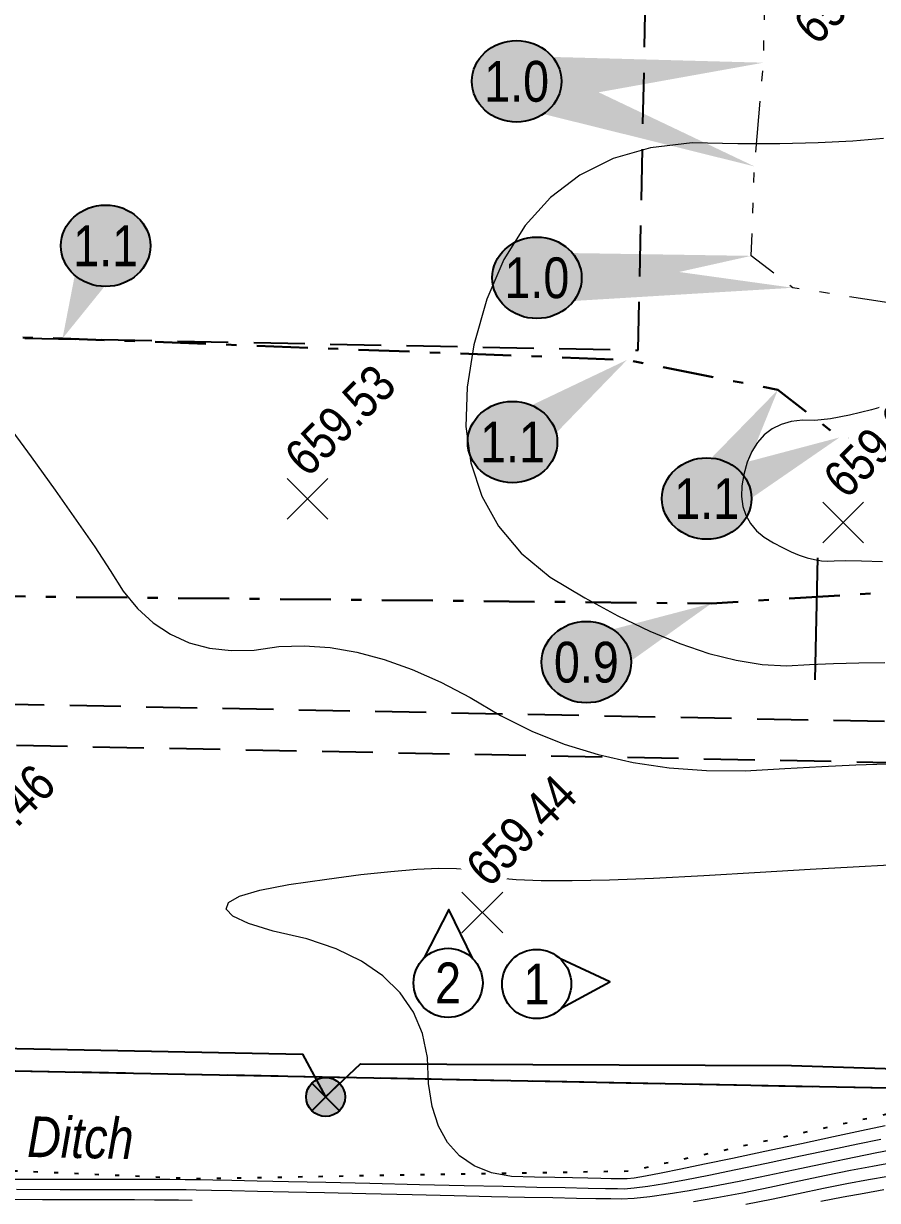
# Model space of a CAD drawing. Extents: x 408914 to 412362, y 6133812 to 6135729.
# Drawn here: x 410520.87 to 410541.83, y 6133841.57 to 6133870.46 of the extents above; entities that cross this region are included whole.
import ezdxf
from ezdxf.enums import TextEntityAlignment as Align

# ---------------------------------------------------------------- set-up
doc = ezdxf.new("R2010")
doc.units = 0
doc.header["$LTSCALE"] = 5
doc.header["$PDMODE"] = 3
doc.header["$PDSIZE"] = 0.5
for name, pattern in [('CENTERLINEX3', [5, 2.5, -1, 0.5, -1]), ('CENTERLINEX33', [6.5, 2.5, -1, 0.5, -1, 0.5, -1]), ('foc-FLOWLINE', [3.75, 2.5, -1.25]), ('foc-TOPO', [1, 0.2, -0.8]), ('POWERLINE5', [7.8, 2.4, -0.6, 0.6, -0.6, 0.6, -0.6, 2.4]), ('UG_PIPE', [1.875, 1.25, -0.625])]:
    doc.linetypes.add(name, pattern=pattern)
for name, color, linetype in [('AS-PIPE-UG', 44, 'UG_PIPE'), ('AS-POWER-EXISTING', 72, 'POWERLINE5'), ('AS-POWER-OH-ATCO PIPELINES', 241, 'foc-OHPOWER'), ('CG-NOTES', 7, 'Continuous'), ('F-EZE', 190, 'foc-FLOWLINE'), ('L-SEC', 7, 'Continuous'), ('P-ELEVATION', 7, 'Continuous'), ('P-STATION', 7, 'Continuous'), ('T-LOW-AREA', 48, 'foc-TOPO')]:
    doc.layers.add(name, color=color, linetype=linetype)
for name, color, linetype, lineweight, true_color in [('C-TOPO-MAJR', 7, 'Continuous', 15, 0xd3aa5f), ('C-TOPO-MINR', 7, 'Continuous', 13, 0xe9d5af), ('EXISTING PIPE IP', 7, 'CENTERLINEX3', 30, 0x3800e0)]:
    doc.layers.add(name, color=color, linetype=linetype, lineweight=lineweight, true_color=true_color)
for name, color, linetype, lineweight in [('EXISTING PIPE (EXIST OR HP)', 240, 'CENTERLINEX33', 20), ('T-ELEVATION', 48, 'Continuous', 18), ('T-ELEVATION-T', 48, 'Continuous', 18), ('T-TEXT', 48, 'Continuous', 18)]:
    doc.layers.add(name, color=color, linetype=linetype, lineweight=lineweight)
doc.styles.add('80', font='ARIALN.TTF', dxfattribs={"height": 10})
doc.styles.add('80L', font='ARIALN.TTF', dxfattribs={"height": 10})
doc.styles.add('80LS', font='ARIALNI.TTF', dxfattribs={"height": 10})
doc.styles.add('ELEVATION', font='ARIALN.TTF', dxfattribs={"height": 2.5})
doc.styles.add('foc-LtypeFont', font='ARIALN.TTF', dxfattribs={"height": 7.35})
doc.linetypes.add('foc-OHPOWER', pattern='A,10,-1,["O/P",foc-LtypeFont,S=0.2,R=0,X=-0.5,Y=-0.75],-3.25', length=14.25)

# ---------------------------------------------------------------- blocks, each defined once
blk = doc.blocks.new('POWERPOLE')
h = blk.add_hatch(color=255)
edge = h.paths.add_edge_path()
edge.add_arc((0, 0), 0.96, 0, 360)
at = {"linetype": 'Continuous'}
for p, q in [((0.679, -0.679), (-0.679, 0.679)), ((-0.679, -0.679), (0.679, 0.679))]:
    blk.add_line(p, q, dxfattribs=at)
blk.add_circle((0, 0), 0.96, dxfattribs=at)
blk = doc.blocks.new('*U50')
at = {"layer": 'P-ELEVATION'}
h = blk.add_hatch(color=111, dxfattribs=at)
h.dxf.hatch_style = 1
edge = h.paths.add_edge_path()
edge.add_ellipse((0, 0), major_axis=(-10.99, 0), ratio=0.909622, start_angle=0, end_angle=360)
at = {"layer": 'P-ELEVATION', "color": 7, "flags": 128}
blk.add_lwpolyline([(0, 0, 12.5, 0, 0), (60.62, 4.57, 0, 0, 0)], format="xyseb", dxfattribs=at)
at = {"layer": 'P-ELEVATION', "color": 7}
blk.add_ellipse((0, 0), major_axis=(-10.99, 0), ratio=0.909622, dxfattribs=at)
at = {"layer": 'P-ELEVATION', "style": '80'}
blk.add_attdef('ELEVATION', text='', height=10, dxfattribs=at).set_placement((0, 0), align=Align.MIDDLE_CENTER)
blk = doc.blocks.new('*U54')
at = {"layer": 'P-ELEVATION'}
h = blk.add_hatch(color=111, dxfattribs=at)
h.dxf.hatch_style = 1
edge = h.paths.add_edge_path()
edge.add_ellipse((0, 0), major_axis=(-10.99, 0), ratio=0.909622, start_angle=0, end_angle=360)
at = {"layer": 'P-ELEVATION', "color": 7, "flags": 128}
blk.add_lwpolyline([(0, 0, 12.5, 0, 0), (-10.59, -22.74, 0, 0, 0)], format="xyseb", dxfattribs=at)
at = {"layer": 'P-ELEVATION', "color": 7}
blk.add_ellipse((0, 0), major_axis=(-10.99, 0), ratio=0.909622, dxfattribs=at)
at = {"layer": 'P-ELEVATION', "style": '80'}
blk.add_attdef('ELEVATION', text='', height=10, dxfattribs=at).set_placement((0, 0), align=Align.MIDDLE_CENTER)
blk = doc.blocks.new('*U56')
at = {"layer": 'P-ELEVATION'}
h = blk.add_hatch(color=111, dxfattribs=at)
h.dxf.hatch_style = 1
edge = h.paths.add_edge_path()
edge.add_ellipse((0, 0), major_axis=(-10.99, 0), ratio=0.909622, start_angle=0, end_angle=360)
at = {"layer": 'P-ELEVATION', "color": 7, "flags": 128}
blk.add_lwpolyline([(0, 0, 12.5, 0, 0), (28.11, 20.19, 0, 0, 0)], format="xyseb", dxfattribs=at)
at = {"layer": 'P-ELEVATION', "color": 7}
blk.add_ellipse((0, 0), major_axis=(-10.99, 0), ratio=0.909622, dxfattribs=at)
at = {"layer": 'P-ELEVATION', "style": '80'}
blk.add_attdef('ELEVATION', text='', height=10, dxfattribs=at).set_placement((0, 0), align=Align.MIDDLE_CENTER)
blk = doc.blocks.new('*U55')
at = {"layer": 'P-ELEVATION'}
h = blk.add_hatch(color=111, dxfattribs=at)
h.dxf.hatch_style = 1
edge = h.paths.add_edge_path()
edge.add_ellipse((0, 0), major_axis=(-10.99, 0), ratio=0.909622, start_angle=0, end_angle=360)
at = {"layer": 'P-ELEVATION', "color": 7, "flags": 128}
blk.add_lwpolyline([(0, 0, 12.5, 0, 0), (17.48, 26.68, 0, 0, 0)], format="xyseb", dxfattribs=at)
at = {"layer": 'P-ELEVATION', "color": 7}
blk.add_ellipse((0, 0), major_axis=(-10.99, 0), ratio=0.909622, dxfattribs=at)
at = {"layer": 'P-ELEVATION', "style": '80'}
blk.add_attdef('ELEVATION', text='', height=10, dxfattribs=at).set_placement((0, 0), align=Align.MIDDLE_CENTER)
blk = doc.blocks.new('*U57')
at = {"layer": 'P-ELEVATION'}
h = blk.add_hatch(color=111, dxfattribs=at)
h.dxf.hatch_style = 1
edge = h.paths.add_edge_path()
edge.add_ellipse((0, 0), major_axis=(-10.99, 0), ratio=0.909622, start_angle=0, end_angle=360)
at = {"layer": 'P-ELEVATION', "color": 7, "flags": 128}
blk.add_lwpolyline([(0, 0, 12.5, 0, 0), (52.61, 5.38, 0, 0, 0)], format="xyseb", dxfattribs=at)
at = {"layer": 'P-ELEVATION', "color": 7}
blk.add_ellipse((0, 0), major_axis=(-10.99, 0), ratio=0.909622, dxfattribs=at)
at = {"layer": 'P-ELEVATION', "style": '80'}
blk.add_attdef('ELEVATION', text='', height=10, dxfattribs=at).set_placement((0, 0), align=Align.MIDDLE_CENTER)
blk = doc.blocks.new('*U63')
at = {"layer": 'P-ELEVATION'}
h = blk.add_hatch(color=111, dxfattribs=at)
h.dxf.hatch_style = 1
edge = h.paths.add_edge_path()
edge.add_ellipse((0, 0), major_axis=(-10.99, 0), ratio=0.909622, start_angle=0, end_angle=360)
at = {"layer": 'P-ELEVATION', "color": 7, "flags": 128}
blk.add_lwpolyline([(0, 0, 12.5, 0, 0), (30.69, 14.41, 0, 0, 0)], format="xyseb", dxfattribs=at)
at = {"layer": 'P-ELEVATION', "color": 7}
blk.add_ellipse((0, 0), major_axis=(-10.99, 0), ratio=0.909622, dxfattribs=at)
at = {"layer": 'P-ELEVATION', "style": '80'}
blk.add_attdef('ELEVATION', text='', height=10, dxfattribs=at).set_placement((0, 0), align=Align.MIDDLE_CENTER)
blk = doc.blocks.new('*U39')
at = {"layer": 'CG-NOTES', "color": 182}
blk.add_lwpolyline([(6.17, -5.83), (17.99, 0.51), (5.83, 6.17)], dxfattribs=at)
blk.add_circle((0, 0), 8.49, dxfattribs=at)
at = {"color": 182, "style": '80L'}
blk.add_attdef('#', text='', height=10, dxfattribs=at).set_placement((0, 0), align=Align.MIDDLE_CENTER)
blk = doc.blocks.new('*U46')
at = {"layer": 'CG-NOTES', "color": 182}
blk.add_lwpolyline([(6.05, 5.95), (0.15, 18), (-5.95, 6.05)], dxfattribs=at)
blk.add_circle((0, 0), 8.49, dxfattribs=at)
at = {"color": 182, "style": '80L'}
blk.add_attdef('#', text='', height=10, dxfattribs=at).set_placement((0, 0), align=Align.MIDDLE_CENTER)

msp = doc.modelspace()

# ---------------------------------------------------------------- linework, layer by layer
at = {"layer": 'AS-PIPE-UG'}
msp.add_line((410540.306, 6133854.35), (410540.366, 6133857.345), dxfattribs=at)
at = {"layer": 'AS-POWER-OH-ATCO PIPELINES', "ltscale": 0.1, "flags": 128}
msp.add_lwpolyline([(410464.581, 6133845.229), (410465.4, 6133846.027), (410473.658, 6133845.891), (410486.821, 6133845.751), (410500.722, 6133845.72), (410514.928, 6133845.416), (410527.723, 6133845.166), (410528.288, 6133844.114), (410529.147, 6133844.924), (410539.72, 6133844.887), (410549.933, 6133844.559), (410560.337, 6133844.369), (410568.244, 6133844.285), (410577.586, 6133844.245), (410587.46, 6133843.505)], dxfattribs=at)
at = {"layer": 'C-TOPO-MAJR', "flags": 128}
for points in [[(410542.314, 6133861.157), (410541.689, 6133860.98), (410541.144, 6133860.848), (410540.68, 6133860.762), (410540.297, 6133860.722), (410539.994, 6133860.728), (410539.719, 6133860.695), (410539.471, 6133860.624), (410539.249, 6133860.515), (410539.055, 6133860.367), (410538.888, 6133860.181), (410538.748, 6133859.956), (410538.636, 6133859.693), (410538.55, 6133859.392), (410538.504, 6133859.111), (410538.497, 6133858.851), (410538.529, 6133858.611), (410538.601, 6133858.391), (410538.713, 6133858.192), (410538.863, 6133858.013), (410539.053, 6133857.855), (410539.283, 6133857.718), (410539.502, 6133857.598), (410539.712, 6133857.497), (410539.913, 6133857.415), (410540.104, 6133857.35), (410540.285, 6133857.304), (410540.456, 6133857.276), (410540.618, 6133857.267), (410540.77, 6133857.276), (410541.044, 6133857.278), (410541.44, 6133857.272), (410541.957, 6133857.26)], [(410542.195, 6133842.501), (410541.713, 6133842.411), (410541.171, 6133842.306), (410540.571, 6133842.184), (410539.911, 6133842.045), (410539.192, 6133841.89), (410538.52, 6133841.755), (410537.894, 6133841.64), (410537.315, 6133841.544)], [(410525.013, 6133841.573), (410524.68, 6133841.579), (410524.45, 6133841.582), (410524.09, 6133841.585), (410523.598, 6133841.588), (410522.975, 6133841.59), (410522.222, 6133841.592), (410521.338, 6133841.593), (410520.322, 6133841.594)]]:
    msp.add_lwpolyline(points, dxfattribs=at)
at = {"layer": 'C-TOPO-MINR', "ltscale": 0.1, "flags": 128}
for points in [[(410541.981, 6133867.637), (410541.226, 6133867.574), (410540.379, 6133867.532), (410539.44, 6133867.511), (410538.41, 6133867.512), (410537.287, 6133867.533), (410536.266, 6133867.412), (410535.345, 6133867.149), (410534.524, 6133866.743), (410533.804, 6133866.195), (410533.185, 6133865.504), (410532.666, 6133864.671), (410532.247, 6133863.695), (410531.929, 6133862.577), (410531.758, 6133861.535), (410531.732, 6133860.569), (410531.853, 6133859.679), (410532.119, 6133858.864), (410532.532, 6133858.126), (410533.091, 6133857.463), (410533.796, 6133856.876), (410534.647, 6133856.366), (410535.463, 6133855.923), (410536.242, 6133855.548), (410536.986, 6133855.241), (410537.693, 6133855.003), (410538.365, 6133854.832), (410539.001, 6133854.729), (410539.601, 6133854.694), (410540.166, 6133854.728), (410540.756, 6133854.753), (410541.373, 6133854.769), (410542.016, 6133854.777)], [(410520.403, 6133860.718), (410521.059, 6133859.825), (410521.647, 6133859.009), (410522.167, 6133858.273), (410522.619, 6133857.614), (410523.003, 6133857.035), (410523.319, 6133856.533), (410523.671, 6133856.106), (410524.058, 6133855.751), (410524.482, 6133855.471), (410524.941, 6133855.263), (410525.437, 6133855.129), (410525.968, 6133855.069), (410526.535, 6133855.082), (410527.138, 6133855.169), (410527.758, 6133855.189), (410528.396, 6133855.143), (410529.05, 6133855.031), (410529.721, 6133854.852), (410530.41, 6133854.607), (410531.116, 6133854.296), (410531.838, 6133853.918), (410532.578, 6133853.474), (410533.347, 6133853.093), (410534.146, 6133852.774), (410534.975, 6133852.518), (410535.833, 6133852.325), (410536.721, 6133852.195), (410537.638, 6133852.127), (410538.585, 6133852.122), (410539.561, 6133852.179), (410540.468, 6133852.227), (410541.306, 6133852.266), (410542.074, 6133852.295)], [(410542.022, 6133843.405), (410541.441, 6133843.282), (410540.755, 6133843.136), (410539.965, 6133842.967), (410539.07, 6133842.774), (410538.278, 6133842.606), (410537.589, 6133842.461), (410537.003, 6133842.341), (410536.52, 6133842.245), (410536.14, 6133842.173), (410535.864, 6133842.125), (410535.69, 6133842.102), (410535.62, 6133842.103), (410535.488, 6133842.105), (410535.296, 6133842.109), (410535.042, 6133842.114), (410534.726, 6133842.12), (410534.349, 6133842.129), (410533.911, 6133842.138), (410533.412, 6133842.149), (410532.852, 6133842.162), (410532.358, 6133842.253), (410531.932, 6133842.423), (410531.573, 6133842.67), (410531.282, 6133842.996), (410531.057, 6133843.401), (410530.9, 6133843.884), (410530.81, 6133844.445), (410530.788, 6133845.085), (410530.665, 6133845.669), (410530.442, 6133846.197), (410530.118, 6133846.669), (410529.695, 6133847.084), (410529.171, 6133847.444), (410528.547, 6133847.748), (410527.823, 6133847.996), (410526.999, 6133848.188), (410526.394, 6133848.373), (410526.009, 6133848.551), (410525.845, 6133848.721), (410525.9, 6133848.884), (410526.175, 6133849.04), (410526.67, 6133849.188), (410527.384, 6133849.33), (410528.319, 6133849.464), (410529.154, 6133849.571), (410529.89, 6133849.651), (410530.527, 6133849.703), (410531.064, 6133849.728), (410531.502, 6133849.726), (410531.84, 6133849.697), (410532.079, 6133849.64), (410532.219, 6133849.556), (410532.515, 6133849.493), (410532.967, 6133849.451), (410533.575, 6133849.429), (410534.339, 6133849.428), (410535.259, 6133849.448), (410536.335, 6133849.488), (410537.568, 6133849.549), (410538.957, 6133849.631), (410540.18, 6133849.702), (410541.239, 6133849.763), (410542.132, 6133849.813)], [(410541.919, 6133843.074), (410541.351, 6133842.957), (410540.694, 6133842.819), (410539.947, 6133842.66), (410539.11, 6133842.48), (410538.358, 6133842.322), (410537.69, 6133842.187), (410537.107, 6133842.075), (410536.608, 6133841.986), (410536.193, 6133841.92), (410535.862, 6133841.876), (410535.616, 6133841.855), (410535.454, 6133841.857), (410535.159, 6133841.862), (410534.732, 6133841.87), (410534.17, 6133841.881), (410533.476, 6133841.896), (410532.649, 6133841.914), (410531.689, 6133841.935), (410530.596, 6133841.959), (410529.37, 6133841.987), (410528.295, 6133842.011), (410527.374, 6133842.032), (410526.604, 6133842.049), (410525.986, 6133842.063), (410525.521, 6133842.074), (410525.208, 6133842.081), (410525.047, 6133842.084), (410525.038, 6133842.084), (410524.844, 6133842.084), (410524.463, 6133842.085), (410523.897, 6133842.085), (410523.145, 6133842.085), (410522.206, 6133842.085), (410521.082, 6133842.086), (410519.772, 6133842.086)], [(410542.296, 6133842.835), (410541.816, 6133842.743), (410541.261, 6133842.631), (410540.632, 6133842.501), (410539.929, 6133842.352), (410539.151, 6133842.185), (410538.439, 6133842.039), (410537.792, 6133841.914), (410537.211, 6133841.81), (410536.696, 6133841.728), (410536.246, 6133841.666), (410535.861, 6133841.626), (410535.542, 6133841.608), (410535.289, 6133841.611), (410534.924, 6133841.616), (410534.449, 6133841.625), (410533.863, 6133841.636), (410533.167, 6133841.65), (410532.359, 6133841.667), (410531.441, 6133841.687), (410530.411, 6133841.71), (410529.271, 6133841.735), (410528.259, 6133841.758), (410527.374, 6133841.778), (410526.617, 6133841.795), (410525.987, 6133841.808), (410525.485, 6133841.819), (410525.11, 6133841.827), (410524.864, 6133841.831), (410524.744, 6133841.833), (410524.467, 6133841.835), (410524.031, 6133841.836), (410523.436, 6133841.837), (410522.683, 6133841.838), (410521.772, 6133841.839), (410520.702, 6133841.84)], [(410542.094, 6133842.166), (410541.61, 6133842.08), (410541.081, 6133841.98), (410540.509, 6133841.866), (410539.893, 6133841.738), (410539.232, 6133841.596), (410538.6, 6133841.472)], [(410541.993, 6133841.832), (410541.507, 6133841.749), (410540.991, 6133841.655), (410540.447, 6133841.548)]]:
    msp.add_lwpolyline(points, dxfattribs=at)
at = {"layer": 'EXISTING PIPE (EXIST OR HP)', "ltscale": 0.1, "flags": 128}
msp.add_lwpolyline([(410553.23, 6133858.808), (410552.289, 6133860.817), (410552.224, 6133860.921), (410550.743, 6133862.343), (410549.557, 6133863.108), (410546.604, 6133863.162), (410543.178, 6133863.439), (410539.757, 6133863.976), (410538.733, 6133864.758), (410538.816, 6133866.954), (410539.036, 6133869.501), (410539.341, 6133883.414), (410539.763, 6133903.27), (410540.968, 6133931.388)], dxfattribs=at)
at = {"layer": 'EXISTING PIPE IP', "ltscale": 0.1, "flags": 128}
for points in [[(410464.16, 6133865.148), (410479.389, 6133864.3), (410498.893, 6133863.253), (410521.83, 6133862.733), (410535.685, 6133862.206), (410539.39, 6133861.469), (410540.902, 6133860.303), (410543.513, 6133859.9), (410547.531, 6133860.018), (410550.641, 6133859.683), (410552.299, 6133858.805), (410553.308, 6133857.912)], [(410553.386, 6133857.222), (410545.768, 6133856.734), (410537.756, 6133856.227), (410517.743, 6133856.43), (410499.613, 6133857.114), (410479.386, 6133857.554), (410464.497, 6133857.743)]]:
    msp.add_lwpolyline(points, dxfattribs=at)
at = {"layer": 'F-EZE', "ltscale": 0.1, "flags": 128}
for points in [[(410460.912, 6133863.928), (410535.962, 6133862.444), (410537.662, 6133944.093)], [(410546.656, 6133943.905), (410544.956, 6133862.267), (410553.932, 6133862.089), (410553.576, 6133844.1), (410544.582, 6133844.287), (410544.769, 6133853.272), (410460.734, 6133854.934)], [(410460.714, 6133853.934), (410553.743, 6133852.095), (410553.576, 6133844.1), (410460.556, 6133845.939)]]:
    msp.add_lwpolyline(points, dxfattribs=at)
at = {"layer": 'L-SEC'}
msp.add_line((410553.576, 6133844.1), (410460.556, 6133845.939), dxfattribs=at)
at = {"layer": 'P-ELEVATION', "color": 7, "flags": 128}
for points in [[(410532.976, 6133869.044, 1.249, 0, 0), (410538.816, 6133866.954, 0, 0, 0)], [(410533.474, 6133864.221, 1.249, 0, 0), (410539.757, 6133863.976, 0, 0, 0)]]:
    msp.add_lwpolyline(points, format="xyseb", dxfattribs=at)
at = {"layer": 'T-ELEVATION'}
for p in [(410527.845, 6133858.794, 659.53), (410540.993, 6133858.216, 659.62), (410532.135, 6133848.643, 659.44)]:
    msp.add_point(p, dxfattribs=at)
at = {"layer": 'T-LOW-AREA', "ltscale": 0.1, "flags": 128}
msp.add_lwpolyline([(410559.761, 6133933.513), (410559.67, 6133921.502), (410559.394, 6133909.178), (410559.318, 6133896.443), (410558.722, 6133883.561), (410558.072, 6133870.681), (410558.387, 6133859.221), (410558.452, 6133852.233), (410557.781, 6133847.935), (410556.074, 6133846.065), (410553.711, 6133845.088), (410550.219, 6133844.838), (410543.304, 6133843.965), (410535.748, 6133842.291), (410525.062, 6133842.104), (410512.601, 6133842.646), (410497.684, 6133842.771), (410487.006, 6133842.615), (410475.853, 6133842.645), (410465.126, 6133842.663)], dxfattribs=at)

# ---------------------------------------------------------------- block references
at = {"layer": 'AS-POWER-EXISTING', "color": 3, "xscale": 0.499798639999999, "yscale": 0.499798639999999, "zscale": 0.499798639999999}
msp.add_blockref('POWERPOLE', (410528.288, 6133844.114), dxfattribs=at)
at = {"layer": 'CG-NOTES', "xscale": 0.09995972799999998, "yscale": 0.09995972799999998, "zscale": 0.09995972799999998}
for name, p, values in [('*U46', (410531.294, 6133846.914), {'#': '2'}), ('*U39', (410533.467, 6133846.887), {'#': '1'})]:
    msp.add_blockref(name, p, dxfattribs=at).add_auto_attribs(values)
at = {"layer": 'P-STATION', "xscale": 0.09995972799999993, "yscale": 0.09995972799999993, "zscale": 0.09995972799999993}
for name, p, values in [('*U50', (410532.976, 6133869.044), {'ELEVATION': '1.0'}), ('*U54', (410522.888, 6133865.006), {'ELEVATION': '1.1'}), ('*U57', (410533.474, 6133864.221), {'ELEVATION': '1.0'}), ('*U56', (410532.875, 6133860.188), {'ELEVATION': '1.1'}), ('*U55', (410537.642, 6133858.803), {'ELEVATION': '1.1'}), ('*U63', (410534.688, 6133854.787), {'ELEVATION': '0.9'})]:
    msp.add_blockref(name, p, dxfattribs=at).add_auto_attribs(values)

# ---------------------------------------------------------------- texts
at = {"layer": 'T-ELEVATION-T', "style": 'ELEVATION'}
for s, p in [('659.52', (410540.337, 6133869.897)), ('659.53', (410527.845, 6133859.294)), ('659.46', (410519.491, 6133849.485))]:
    msp.add_text(s, height=0.8996, rotation=45, dxfattribs=at).set_placement(p)
at = {"layer": 'T-TEXT', "style": '80LS'}
msp.add_text('Ditch', height=0.9996, rotation=358.8672, dxfattribs=at).set_placement((410522.27, 6133843.116), align=Align.MIDDLE_CENTER)

# ---------------------------------------------------------------- next in the draw order: texts
at = {"layer": 'T-ELEVATION-T', "char_height": 0.8996, "width": 2.87868, "attachment_point": 1, "rotation": 45, "style": 'ELEVATION', "bg_fill": 3, "box_fill_scale": 1.15, "bg_fill_color": 256, "bg_fill_true_color": 256, "bg_fill_transparency": 0}
for s, insert in [('659.62', (410540.431, 6133859.4)), ('659.44', (410531.659, 6133849.859))]:
    msp.add_mtext(s, dxfattribs=dict(at, insert=insert))

# ---------------------------------------------------------------- next in the draw order: linework, layer by layer
at = {"layer": 'P-ELEVATION', "color": 7, "flags": 128}
msp.add_lwpolyline([(410537.642, 6133858.803, 1.249, 0, 0), (410540.902, 6133860.303, 0, 0, 0)], format="xyseb", dxfattribs=at)

doc.saveas('drawing.dxf')
